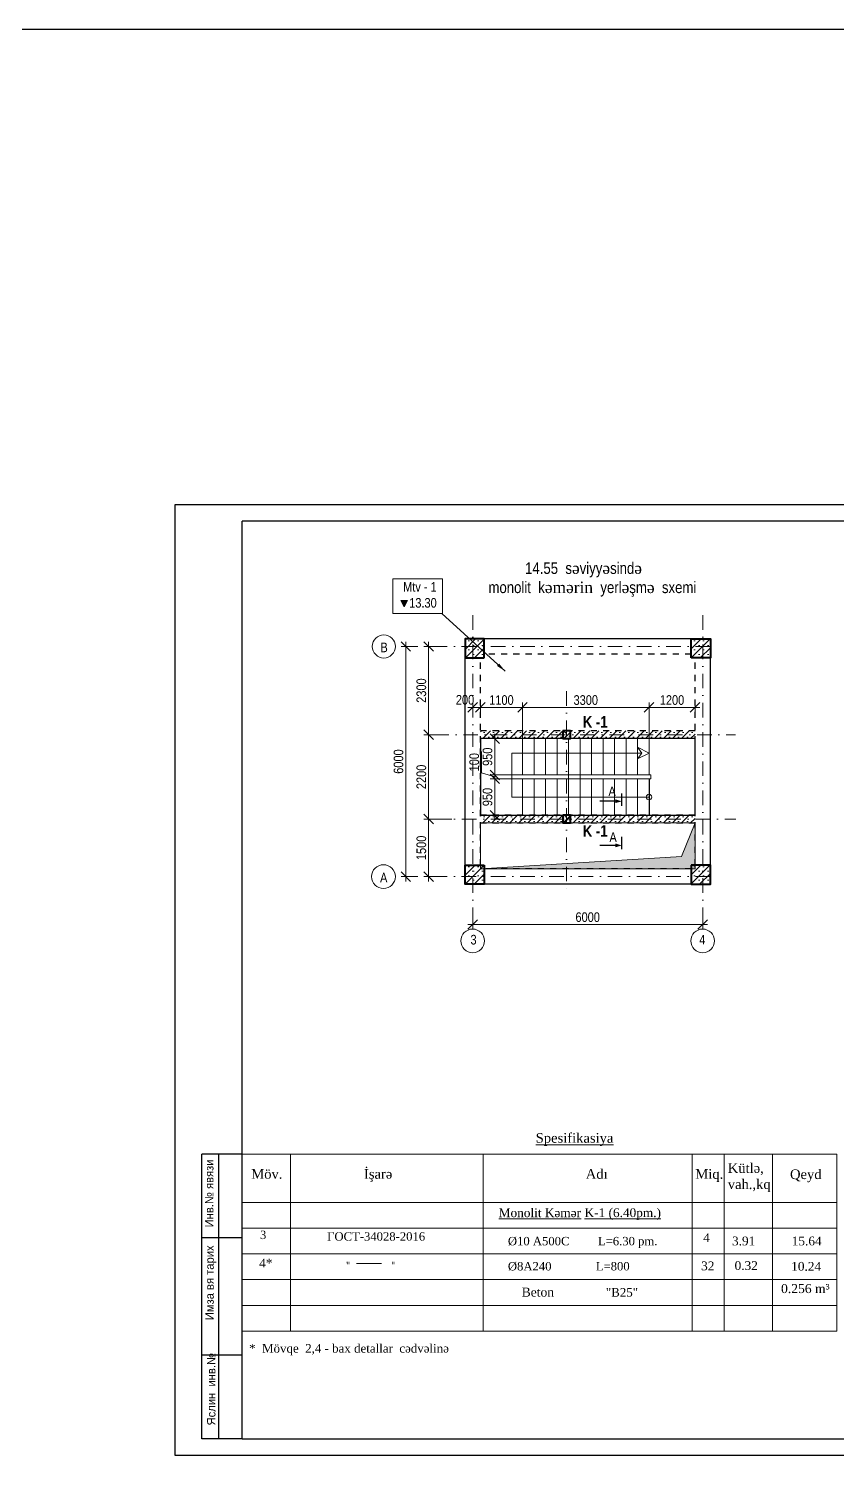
# Model space of a CAD drawing. Header units: millimetres. Extents: x -149347 to 251215, y -2929184 to -2541447.
# Drawn here: x 196251 to 217328, y -2579321 to -2541447 of the extents above; entities that cross this region are included whole.
import ezdxf

# ---------------------------------------------------------------- set-up
doc = ezdxf.new("R2010")
doc.units = ezdxf.units.MM
doc.linetypes.add('DASHDOTX2', pattern=[50.8, 25.4, -12.7, 0, -12.7])
doc.linetypes.add('HIDDEN', pattern=[4, 2, -2])
for name, color, linetype, lineweight in [('cedvel  0.09', 7, 'Continuous', 13), ('аракясмя', 130, 'Continuous', 20), ('Калонлар', 2, 'Continuous', 40), ('размер', 2, 'Continuous', 13), ('стены', 33, 'Continuous', 40), ('Х - диварлар.', 31, 'Continuous', 25)]:
    doc.layers.add(name, color=color, linetype=linetype, lineweight=lineweight)
doc.styles.add('A3_Times_AzLat', font='A3TI(LA).TTF')
doc.styles.add('CP_ATTR', font='A3TI(LA).TTF')
doc.styles.get("Standard").update_dxf_attribs({"font": 'times.ttf'})
doc.styles.add('style1', font='A3TI(LA).TTF', dxfattribs={"height": 400})
doc.styles.add('style6', font='ARIALN.TTF', dxfattribs={"height": 300})
doc.styles.add('Times New  Roman', font='times.ttf')
doc.dimstyles.new('DIM_100', dxfattribs={"dimscale": 100, "dimtxt": 250, "dimasz": 2.5, "dimexe": 1.25, "dimexo": 0.625, "dimtad": 1, "dimdec": 0, "dimtxsty": 'style1', "dimblk": 'OBLIQUE', "dimcen": 2.5, "dimdle": 1.25, "dimclrd": 251, "dimclre": 251, "dimaunit": 1, "dimadec": 3, "dimazin": 0, "dimtfac": 1, "dimtdec": 0, "dimtmove": 1, "dimatfit": 3, "dimfxl": 1.25, "dimlwd": 5, "dimlwe": 5, "dimarcsym": 0})
doc.dimstyles.new('İSO-100', dxfattribs={"dimtxt": 250, "dimasz": 250, "dimexe": 100, "dimexo": 500, "dimgap": 100, "dimtad": 1, "dimdec": 0, "dimtxsty": 'Times New  Roman', "dimblk": 'OBLIQUE', "dimcen": 2.5, "dimdle": 100, "dimclrd": 250, "dimclre": 250, "dimadec": 0, "dimazin": 0, "dimtfac": 1, "dimtdec": 0, "dimtmove": 1, "dimatfit": 3, "dimfxl": 1, "dimlwd": 5, "dimlwe": 5, "dimarcsym": 0})

# ---------------------------------------------------------------- blocks, each defined once
blk = doc.blocks.new('mekteb')
at = {"color": 0, "lineweight": 25}
for p, q in [((99643, -1821466), (139843, -1821466)), ((99643, -1849866), (99643, -1821466)), ((139843, -1849866), (99643, -1849866))]:
    blk.add_line(p, q, dxfattribs=at)
at = {"color": 0, "lineweight": 25, "ltscale": 15}
for p, q in [((101643, -1849366), (101643, -1821966)), ((139343, -1821966), (101643, -1821966)), ((101643, -1849366), (139343, -1849366))]:
    blk.add_line(p, q, dxfattribs=at)
at = {"lineweight": 25, "ltscale": 0.25}
for p, q in [((100443, -1849366), (100443, -1840866)), ((100943, -1849367), (100943, -1840866))]:
    blk.add_line(p, q, dxfattribs=at)
at = {"lineweight": 25}
for p, q in [((101643, -1840866), (100443, -1840866)), ((101645, -1843366), (100445, -1843366)), ((101645, -1846866), (100445, -1846866)), ((101643, -1849366), (100443, -1849366))]:
    blk.add_line(p, q, dxfattribs=at)
at = {"lineweight": 25, "char_height": 250.01, "width": 5960.07, "attachment_point": 1, "rotation": 90, "style": 'CP_ATTR'}
for s, insert in [('\\pt3143;Инв.№ явязи', (100535, -1843053)), ('\\pt3143;Имза вя тарих', (100544, -1845823)), ('\\pt3143;Яслин  инв.№', (100595, -1848965))]:
    blk.add_mtext(s, dxfattribs=dict(at, insert=insert))
blk = doc.blocks.new('_Oblique')
at = {"color": 0, "linetype": 'ByBlock', "lineweight": -2}
blk.add_line((-0.5, -0.5), (0.5, 0.5), dxfattribs=at)
blk = doc.blocks.new('*D1081')
at = {"color": 251, "linetype": 'ByBlock', "lineweight": 5, "ltscale": 50, "transparency": 16777216}
blk.add_line((207700, -2564789), (213950, -2564789), dxfattribs=at)
at = {"color": 251, "lineweight": 5, "ltscale": 50, "transparency": 16777216}
for p, q in [((207825, -2564474), (207825, -2564914)), ((213825, -2564474), (213825, -2564914))]:
    blk.add_line(p, q, dxfattribs=at)
at = {"layer": 'Defpoints', "color": 0, "lineweight": 15, "ltscale": 50, "transparency": 16777216}
for p in [(207825, -2564412), (213825, -2564412), (213825, -2564789)]:
    blk.add_point(p, dxfattribs=at)
at = {"color": 251, "lineweight": 5, "ltscale": 50, "transparency": 16777216, "xscale": 250, "yscale": 250, "zscale": 250, "rotation": 180}
blk.add_blockref('_Oblique', (207825, -2564789), dxfattribs=at)
at = {"color": 251, "lineweight": 5, "ltscale": 50, "transparency": 16777216, "xscale": 250, "yscale": 250, "zscale": 250}
blk.add_blockref('_Oblique', (213825, -2564789), dxfattribs=at)
at = {"color": 0, "lineweight": 15, "ltscale": 50, "transparency": 16777216, "insert": (210825, -2564599), "char_height": 300, "attachment_point": 5, "style": 'style6'}
blk.add_mtext('{\\H0.83333x;6000}', dxfattribs=at)
blk = doc.blocks.new('*D1082')
at = {"color": 251, "lineweight": 5, "ltscale": 50, "transparency": 16777216}
for p, q in [((206183, -2557542), (205955, -2557542)), ((206183, -2563542), (205955, -2563542))]:
    blk.add_line(p, q, dxfattribs=at)
at = {"color": 251, "linetype": 'ByBlock', "lineweight": 5, "ltscale": 50, "transparency": 16777216}
blk.add_line((206080, -2563667), (206080, -2557417), dxfattribs=at)
at = {"layer": 'Defpoints', "color": 0, "lineweight": 15, "ltscale": 50, "transparency": 16777216}
for p in [(206080, -2557542), (206245, -2557542), (206245, -2563542)]:
    blk.add_point(p, dxfattribs=at)
at = {"color": 251, "lineweight": 5, "ltscale": 50, "transparency": 16777216, "xscale": 250, "yscale": 250, "zscale": 250}
for p, rotation in [((206080, -2557542), 90), ((206080, -2563542), 270)]:
    blk.add_blockref('_Oblique', p, dxfattribs=dict(at, rotation=rotation))
at = {"color": 0, "lineweight": 15, "ltscale": 50, "transparency": 16777216, "insert": (205890, -2560542), "char_height": 300, "attachment_point": 5, "rotation": 90, "style": 'style6'}
blk.add_mtext('{\\H0.83333x;6000}', dxfattribs=at)
blk = doc.blocks.new('*D1083')
at = {"color": 251, "lineweight": 5, "ltscale": 50, "transparency": 16777216}
for p, q in [((206939, -2559842), (206551, -2559842)), ((207279, -2562042), (206551, -2562042))]:
    blk.add_line(p, q, dxfattribs=at)
at = {"color": 251, "linetype": 'ByBlock', "lineweight": 5, "ltscale": 50, "transparency": 16777216}
blk.add_line((206676, -2562167), (206676, -2559717), dxfattribs=at)
at = {"layer": 'Defpoints', "color": 0, "lineweight": 15, "ltscale": 50, "transparency": 16777216}
for p in [(206676, -2559842), (207001, -2559842), (207341, -2562042)]:
    blk.add_point(p, dxfattribs=at)
at = {"color": 251, "lineweight": 5, "ltscale": 50, "transparency": 16777216, "xscale": 250, "yscale": 250, "zscale": 250}
for p, rotation in [((206676, -2559842), 90), ((206676, -2562042), 270)]:
    blk.add_blockref('_Oblique', p, dxfattribs=dict(at, rotation=rotation))
at = {"color": 0, "lineweight": 15, "ltscale": 50, "transparency": 16777216, "insert": (206486, -2560942), "char_height": 300, "attachment_point": 5, "rotation": 90, "style": 'style6'}
blk.add_mtext('{\\H0.83333x;2200}', dxfattribs=at)
blk = doc.blocks.new('*D1060')
at = {"color": 251, "lineweight": 5, "ltscale": 50, "transparency": 16777216}
for p, q in [((206939, -2562042), (206551, -2562042)), ((206949, -2563542), (206551, -2563542))]:
    blk.add_line(p, q, dxfattribs=at)
at = {"color": 251, "linetype": 'ByBlock', "lineweight": 5, "ltscale": 50, "transparency": 16777216}
blk.add_line((206676, -2563667), (206676, -2561917), dxfattribs=at)
at = {"layer": 'Defpoints', "color": 0, "lineweight": 15, "ltscale": 50, "transparency": 16777216}
for p in [(206676, -2562042), (207001, -2562042), (207011, -2563542)]:
    blk.add_point(p, dxfattribs=at)
at = {"color": 251, "lineweight": 5, "ltscale": 50, "transparency": 16777216, "xscale": 250, "yscale": 250, "zscale": 250}
for p, rotation in [((206676, -2562042), 90), ((206676, -2563542), 270)]:
    blk.add_blockref('_Oblique', p, dxfattribs=dict(at, rotation=rotation))
at = {"color": 0, "lineweight": 15, "ltscale": 50, "transparency": 16777216, "insert": (206486, -2562792), "char_height": 300, "attachment_point": 5, "rotation": 90, "style": 'style6'}
blk.add_mtext('{\\H0.83333x;1500}', dxfattribs=at)
blk = doc.blocks.new('*D1061')
at = {"color": 251, "lineweight": 5, "ltscale": 50, "transparency": 16777216}
for p, q in [((206939, -2557542), (206551, -2557542)), ((206949, -2559842), (206551, -2559842))]:
    blk.add_line(p, q, dxfattribs=at)
at = {"color": 251, "linetype": 'ByBlock', "lineweight": 5, "ltscale": 50, "transparency": 16777216}
blk.add_line((206676, -2559967), (206676, -2557417), dxfattribs=at)
at = {"layer": 'Defpoints', "color": 0, "lineweight": 15, "ltscale": 50, "transparency": 16777216}
for p in [(206676, -2557542), (207001, -2557542), (207011, -2559842)]:
    blk.add_point(p, dxfattribs=at)
at = {"color": 251, "lineweight": 5, "ltscale": 50, "transparency": 16777216, "xscale": 250, "yscale": 250, "zscale": 250}
for p, rotation in [((206676, -2557542), 90), ((206676, -2559842), 270)]:
    blk.add_blockref('_Oblique', p, dxfattribs=dict(at, rotation=rotation))
at = {"color": 0, "lineweight": 15, "ltscale": 50, "transparency": 16777216, "insert": (206486, -2558692), "char_height": 300, "attachment_point": 5, "rotation": 90, "style": 'style6'}
blk.add_mtext('{\\H0.83333x;2300}', dxfattribs=at)
blk = doc.blocks.new('*D1062')
at = {"color": 251, "linetype": 'ByBlock', "lineweight": 5, "ltscale": 50, "transparency": 16777216}
blk.add_line((208402, -2559817), (208402, -2561017), dxfattribs=at)
at = {"color": 251, "lineweight": 5, "ltscale": 50, "transparency": 16777216}
for p, q in [((208087, -2559942), (208527, -2559942)), ((209112, -2560892), (208277, -2560892))]:
    blk.add_line(p, q, dxfattribs=at)
at = {"layer": 'Defpoints', "color": 0, "lineweight": 15, "ltscale": 50, "transparency": 16777216}
for p in [(208025, -2559942), (208402, -2560892), (209175, -2560892)]:
    blk.add_point(p, dxfattribs=at)
at = {"color": 251, "lineweight": 5, "ltscale": 50, "transparency": 16777216, "xscale": 250, "yscale": 250, "zscale": 250}
for p, rotation in [((208402, -2559942), 90), ((208402, -2560892), 270)]:
    blk.add_blockref('_Oblique', p, dxfattribs=dict(at, rotation=rotation))
at = {"color": 0, "lineweight": 15, "ltscale": 50, "transparency": 16777216, "insert": (208212, -2560417), "char_height": 300, "attachment_point": 5, "rotation": 90, "style": 'style6'}
blk.add_mtext('{\\H0.83333x;950}', dxfattribs=at)
blk = doc.blocks.new('*D1063')
at = {"color": 251, "linetype": 'ByBlock', "lineweight": 5, "ltscale": 50, "transparency": 16777216}
for p, q in [((208055, -2560838), (208055, -2560280)), ((208402, -2560942), (208055, -2560838)), ((208402, -2560892), (208402, -2560642)), ((208402, -2560892), (208402, -2560992)), ((208402, -2560892), (208402, -2560992)), ((208402, -2560992), (208402, -2561242))]:
    blk.add_line(p, q, dxfattribs=at)
at = {"color": 251, "lineweight": 5, "ltscale": 50, "transparency": 16777216}
for p, q in [((209112, -2560892), (208277, -2560892)), ((209112, -2560992), (208277, -2560992))]:
    blk.add_line(p, q, dxfattribs=at)
at = {"layer": 'Defpoints', "color": 0, "lineweight": 15, "ltscale": 50, "transparency": 16777216}
for p in [(208402, -2560992), (209175, -2560892), (209175, -2560992)]:
    blk.add_point(p, dxfattribs=at)
at = {"color": 251, "lineweight": 5, "ltscale": 50, "transparency": 16777216, "xscale": 250, "yscale": 250, "zscale": 250}
for p, rotation in [((208402, -2560892), 270), ((208402, -2560992), 90)]:
    blk.add_blockref('_Oblique', p, dxfattribs=dict(at, rotation=rotation))
at = {"color": 0, "lineweight": 15, "ltscale": 50, "transparency": 16777216, "insert": (207865, -2560559), "char_height": 300, "attachment_point": 5, "rotation": 90, "style": 'style6'}
blk.add_mtext('{\\H0.83333x;100}', dxfattribs=at)
blk = doc.blocks.new('*D1064')
at = {"color": 251, "lineweight": 5, "ltscale": 50, "transparency": 16777216}
for p, q in [((209112, -2560992), (208277, -2560992)), ((208268, -2561942), (208527, -2561942))]:
    blk.add_line(p, q, dxfattribs=at)
at = {"color": 251, "linetype": 'ByBlock', "lineweight": 5, "ltscale": 50, "transparency": 16777216}
blk.add_line((208402, -2560867), (208402, -2562067), dxfattribs=at)
at = {"layer": 'Defpoints', "color": 0, "lineweight": 15, "ltscale": 50, "transparency": 16777216}
for p in [(209175, -2560992), (208206, -2561942), (208402, -2561942)]:
    blk.add_point(p, dxfattribs=at)
at = {"color": 251, "lineweight": 5, "ltscale": 50, "transparency": 16777216, "xscale": 250, "yscale": 250, "zscale": 250}
for p, rotation in [((208402, -2560992), 90), ((208402, -2561942), 270)]:
    blk.add_blockref('_Oblique', p, dxfattribs=dict(at, rotation=rotation))
at = {"color": 0, "lineweight": 15, "ltscale": 50, "transparency": 16777216, "insert": (208212, -2561467), "char_height": 300, "attachment_point": 5, "rotation": 90, "style": 'style6'}
blk.add_mtext('{\\H0.83333x;950}', dxfattribs=at)
blk = doc.blocks.new('*D1065')
at = {"color": 251, "lineweight": 5, "ltscale": 50, "transparency": 16777216}
for p, q in [((208025, -2558931), (208025, -2559255)), ((209125, -2559563), (209125, -2559005))]:
    blk.add_line(p, q, dxfattribs=at)
at = {"color": 251, "linetype": 'ByBlock', "lineweight": 5, "ltscale": 50, "transparency": 16777216}
blk.add_line((207900, -2559130), (209250, -2559130), dxfattribs=at)
at = {"layer": 'Defpoints', "color": 0, "lineweight": 15, "ltscale": 50, "transparency": 16777216}
for p in [(208025, -2558869), (209125, -2559130), (209125, -2559626)]:
    blk.add_point(p, dxfattribs=at)
at = {"color": 251, "lineweight": 5, "ltscale": 50, "transparency": 16777216, "xscale": 250, "yscale": 250, "zscale": 250, "rotation": 180}
blk.add_blockref('_Oblique', (208025, -2559130), dxfattribs=at)
at = {"color": 251, "lineweight": 5, "ltscale": 50, "transparency": 16777216, "xscale": 250, "yscale": 250, "zscale": 250}
blk.add_blockref('_Oblique', (209125, -2559130), dxfattribs=at)
at = {"color": 0, "lineweight": 15, "ltscale": 50, "transparency": 16777216, "insert": (208575, -2558940), "char_height": 300, "attachment_point": 5, "style": 'style6'}
blk.add_mtext('{\\H0.83333x;1100}', dxfattribs=at)
blk = doc.blocks.new('*D1066')
at = {"color": 251, "lineweight": 5, "ltscale": 50, "transparency": 16777216}
for p, q in [((209125, -2560043), (209125, -2559005)), ((212425, -2560570), (212425, -2559005))]:
    blk.add_line(p, q, dxfattribs=at)
at = {"color": 251, "linetype": 'ByBlock', "lineweight": 5, "ltscale": 50, "transparency": 16777216}
blk.add_line((209000, -2559130), (212550, -2559130), dxfattribs=at)
at = {"layer": 'Defpoints', "color": 0, "lineweight": 15, "ltscale": 50, "transparency": 16777216}
for p in [(212425, -2559130), (209125, -2560106), (212425, -2560633)]:
    blk.add_point(p, dxfattribs=at)
at = {"color": 251, "lineweight": 5, "ltscale": 50, "transparency": 16777216, "xscale": 250, "yscale": 250, "zscale": 250, "rotation": 180}
blk.add_blockref('_Oblique', (209125, -2559130), dxfattribs=at)
at = {"color": 251, "lineweight": 5, "ltscale": 50, "transparency": 16777216, "xscale": 250, "yscale": 250, "zscale": 250}
blk.add_blockref('_Oblique', (212425, -2559130), dxfattribs=at)
at = {"color": 0, "lineweight": 15, "ltscale": 50, "transparency": 16777216, "insert": (210775, -2558940), "char_height": 300, "attachment_point": 5, "style": 'style6'}
blk.add_mtext('{\\H0.83333x;3300}', dxfattribs=at)
blk = doc.blocks.new('*D1067')
at = {"color": 251, "lineweight": 5, "ltscale": 50, "transparency": 16777216}
for p, q in [((212425, -2559253), (212425, -2559005)), ((213625, -2559296), (213625, -2559005))]:
    blk.add_line(p, q, dxfattribs=at)
at = {"color": 251, "linetype": 'ByBlock', "lineweight": 5, "ltscale": 50, "transparency": 16777216}
blk.add_line((212300, -2559130), (213750, -2559130), dxfattribs=at)
at = {"layer": 'Defpoints', "color": 0, "lineweight": 15, "ltscale": 50, "transparency": 16777216}
for p in [(212425, -2559316), (213625, -2559130), (213625, -2559359)]:
    blk.add_point(p, dxfattribs=at)
at = {"color": 251, "lineweight": 5, "ltscale": 50, "transparency": 16777216, "xscale": 250, "yscale": 250, "zscale": 250, "rotation": 180}
blk.add_blockref('_Oblique', (212425, -2559130), dxfattribs=at)
at = {"color": 251, "lineweight": 5, "ltscale": 50, "transparency": 16777216, "xscale": 250, "yscale": 250, "zscale": 250}
blk.add_blockref('_Oblique', (213625, -2559130), dxfattribs=at)
at = {"color": 0, "lineweight": 15, "ltscale": 50, "transparency": 16777216, "insert": (213025, -2558940), "char_height": 300, "attachment_point": 5, "style": 'style6'}
blk.add_mtext('{\\H0.83333x;1200}', dxfattribs=at)
blk = doc.blocks.new('*D1068')
at = {"color": 251, "lineweight": 5, "ltscale": 50, "transparency": 16777216}
for p, q in [((207825, -2559367), (207825, -2559005)), ((208025, -2559296), (208025, -2559005))]:
    blk.add_line(p, q, dxfattribs=at)
at = {"color": 251, "linetype": 'ByBlock', "lineweight": 5, "ltscale": 50, "transparency": 16777216}
blk.add_line((208150, -2559130), (207700, -2559130), dxfattribs=at)
at = {"layer": 'Defpoints', "color": 0, "lineweight": 15, "ltscale": 50, "transparency": 16777216}
for p in [(207825, -2559130), (207825, -2559430), (208025, -2559359)]:
    blk.add_point(p, dxfattribs=at)
at = {"color": 251, "lineweight": 5, "ltscale": 50, "transparency": 16777216, "xscale": 250, "yscale": 250, "zscale": 250, "rotation": 180}
blk.add_blockref('_Oblique', (207825, -2559130), dxfattribs=at)
at = {"color": 251, "lineweight": 5, "ltscale": 50, "transparency": 16777216, "xscale": 250, "yscale": 250, "zscale": 250}
blk.add_blockref('_Oblique', (208025, -2559130), dxfattribs=at)
at = {"color": 0, "lineweight": 15, "ltscale": 50, "transparency": 16777216, "insert": (207625, -2558933), "char_height": 300, "attachment_point": 5, "style": 'style6'}
blk.add_mtext('{\\H0.83333x;200}', dxfattribs=at)

msp = doc.modelspace()

# ---------------------------------------------------------------- hatches: boundary and pattern name
at = {"lineweight": 20, "ltscale": 15}
h = msp.add_hatch(color=256, dxfattribs=at)
h.dxf.hatch_style = 1
h.paths.add_polyline_path([(205950.19635, -2556344.0099), (206123.92299, -2556344.0099), (206036.58869, -2556510.36633)])
at = {"lineweight": 15, "ltscale": 50}
h = msp.add_hatch(dxfattribs=at)
h.set_pattern_fill('SACNCR', color=4, scale=70)
h.set_pattern_definition([(45, (-590695.2, 23746.78), (-117.865862, 117.865862), []), (45, (-590577.33, 23746.78), (-117.865862, 117.865862), [0, -166.6875])])
h.paths.add_polyline_path([(207624.80576, -2557842.1315), (208124.80576, -2557842.1315), (208124.80576, -2557342.1315), (207624.80576, -2557342.1315)])
h = msp.add_hatch(dxfattribs=at)
h.set_pattern_fill('SACNCR', color=4, scale=70)
h.set_pattern_definition([(45, (-596595.2, 23746.78), (-117.865862, 117.865862), []), (45, (-596477.33, 23746.78), (-117.865862, 117.865862), [0, -166.6875])])
h.paths.add_polyline_path([(213524.80576, -2557842.1315), (214024.80576, -2557842.1315), (214024.80576, -2557342.1315), (213524.80576, -2557342.1315)])
h = msp.add_hatch(dxfattribs=at)
h.set_pattern_fill('SACNCR', color=4, scale=70)
h.set_pattern_definition([(45, (-590295.2, 33146.78), (-117.865862, 117.865862), []), (45, (-590177.33, 33146.78), (-117.865862, 117.865862), [0, -166.6875])])
h.paths.add_polyline_path([(213624.80576, -2559942.1315), (208024.80576, -2559942.1315), (208024.80576, -2559742.1315), (213624.80576, -2559742.1315)])
h = msp.add_hatch(dxfattribs=at)
h.set_pattern_fill('SACNCR', color=4, scale=50)
h.set_pattern_definition([(45, (-588363.25, 56569.26), (-84.189901, 84.189901), []), (45, (-588279.06, 56569.26), (-84.189901, 84.189901), [0, -119.0625])])
h.paths.add_polyline_path([(210274.80576, -2559842.1315), (210274.80576, -2559942.1315), (210174.80576, -2559942.1315), (210174.80576, -2559842.1315)])
h.paths.add_polyline_path([(210374.80576, -2559842.1315), (210374.80576, -2559942.1315), (210274.80576, -2559942.1315), (210274.80576, -2559842.1315)])
h.paths.add_polyline_path([(210374.80576, -2559742.1315), (210374.80576, -2559842.1315), (210274.80576, -2559842.1315), (210274.80576, -2559742.1315)])
h.paths.add_polyline_path([(210274.80576, -2559842.1315), (210174.80576, -2559842.1315), (210174.80576, -2559742.1315), (210274.80576, -2559742.1315)])
h = msp.add_hatch(dxfattribs=at)
h.set_pattern_fill('SACNCR', color=4, scale=70)
h.set_pattern_definition([(45, (-590295.2, 30946.78), (-117.865862, 117.865862), []), (45, (-590177.33, 30946.78), (-117.865862, 117.865862), [0, -166.6875])])
h.paths.add_polyline_path([(213624.80576, -2562142.1315), (208024.80576, -2562142.1315), (208024.80576, -2561942.1315), (213624.80576, -2561942.1315)])
h = msp.add_hatch(dxfattribs=at)
h.set_pattern_fill('SACNCR', color=4, scale=50)
h.set_pattern_definition([(45, (-588363.25, 58769.26), (-84.189901, 84.189901), []), (45, (-588279.06, 58769.26), (-84.189901, 84.189901), [0, -119.0625])])
h.paths.add_polyline_path([(210274.80576, -2562142.1315), (210174.80576, -2562142.1315), (210174.80576, -2562042.1315), (210274.80576, -2562042.1315)])
h.paths.add_polyline_path([(210374.80576, -2562142.1315), (210274.80576, -2562142.1315), (210274.80576, -2562042.1315), (210374.80576, -2562042.1315)])
h.paths.add_polyline_path([(210374.80576, -2562042.1315), (210274.80576, -2562042.1315), (210274.80576, -2561942.1315), (210374.80576, -2561942.1315)])
h.paths.add_polyline_path([(210274.80576, -2562042.1315), (210174.80576, -2562042.1315), (210174.80576, -2561942.1315), (210274.80576, -2561942.1315)])
at = {"lineweight": 15, "ltscale": 15}
h = msp.add_hatch(color=4, dxfattribs=at)
h.dxf.hatch_style = 1
h.paths.add_polyline_path([(213274.91381, -2563014.84436), (208024.80576, -2563342.16875), (213623.80645, -2563342.16875), (213624.80576, -2562142.1315)])
at = {"lineweight": 15, "ltscale": 50}
h = msp.add_hatch(dxfattribs=at)
h.set_pattern_fill('SACNCR', color=4, scale=70)
h.set_pattern_definition([(45, (-590695.2, 29646.78), (-117.865862, 117.865862), []), (45, (-590577.33, 29646.78), (-117.865862, 117.865862), [0, -166.6875])])
h.paths.add_polyline_path([(207624.80576, -2563742.1315), (208124.80576, -2563742.1315), (208124.80576, -2563242.1315), (207624.80576, -2563242.1315)])
h = msp.add_hatch(dxfattribs=at)
h.set_pattern_fill('SACNCR', color=4, scale=70)
h.set_pattern_definition([(45, (-596595.2, 29646.78), (-117.865862, 117.865862), []), (45, (-596477.33, 29646.78), (-117.865862, 117.865862), [0, -166.6875])])
h.paths.add_polyline_path([(213524.80576, -2563742.1315), (214024.80576, -2563742.1315), (214024.80576, -2563242.1315), (213524.80576, -2563242.1315)])

# ---------------------------------------------------------------- linework, layer by layer
at = {"color": 0, "lineweight": 20, "ltscale": 15}
for p, q in [((206123.92299, -2556344.0099), (205950.19635, -2556344.0099)), ((205950.19635, -2556344.0099), (206036.58869, -2556510.36633)), ((206036.58869, -2556510.36633), (206123.92299, -2556344.0099))]:
    msp.add_line(p, q, dxfattribs=at)
at = {"color": 1, "linetype": 'DASHDOTX2', "lineweight": 13, "ltscale": 15}
for p, q in [((207824.80576, -2556726.92703), (207824.80576, -2564908.8375)), ((213824.80576, -2556726.92703), (213824.80576, -2564908.8375)), ((214015.05834, -2557542.1315), (205807.35207, -2557542.1315)), ((214015.05834, -2563542.1315), (205807.35207, -2563542.1315))]:
    msp.add_line(p, q, dxfattribs=at)
at = {"color": 1, "lineweight": 15, "ltscale": 15}
msp.add_line((212424.80576, -2560892.1315), (212424.80576, -2559942.1315), dxfattribs=at)
at = {"color": 3, "lineweight": 30}
msp.add_line((212424.80576, -2560992.1315), (212424.80576, -2561942.1315), dxfattribs=at)
at = {"lineweight": 30}
for p, q in [((211719.05378, -2561693.93975), (211719.05378, -2561376.54136)), ((211547.12363, -2561578.50582), (211142.0673, -2561578.50582)), ((211719.05378, -2562822.48446), (211719.05378, -2562505.08607)), ((211547.12363, -2562730.23422), (211142.0673, -2562730.23422))]:
    msp.add_line(p, q, dxfattribs=at)
at = {"lineweight": 20}
for p, q in [((201811.36085, -2570776.50773), (201811.36085, -2575387.96121)), ((217322.61349, -2570776.50773), (201811.36085, -2570776.50773)), ((203069.02998, -2570776.50773), (203069.02998, -2572034.17686)), ((208099.70651, -2570776.50773), (208099.70651, -2572034.17686)), ((213549.60609, -2570776.50773), (213549.60609, -2572034.17686)), ((214388.05218, -2570776.50773), (214388.05218, -2572034.17686)), ((215645.72131, -2570776.50773), (215645.72131, -2572034.17686)), ((217322.61349, -2570776.50773), (217322.61349, -2575387.96121)), ((217322.61349, -2572034.17686), (201811.36085, -2572034.17686)), ((203069.02998, -2572034.17686), (203069.02998, -2575387.96121)), ((208099.70651, -2572034.17686), (208099.70651, -2575387.96121)), ((213549.60609, -2572034.17686), (213549.60609, -2575387.96121)), ((214388.05218, -2572034.17686), (214388.05218, -2575387.96121)), ((215645.72131, -2572034.17686), (215645.72131, -2575387.96121)), ((217322.61349, -2572704.93373), (201811.36085, -2572704.93373))]:
    msp.add_line(p, q, dxfattribs=at)
at = {"color": 7, "lineweight": 15, "ltscale": 80}
msp.add_line((204796.59979, -2573629.7835), (205443.29486, -2573629.7835), dxfattribs=at)
at = {"color": 3, "lineweight": 30, "ltscale": 15}
msp.add_lwpolyline([(-91597.80098, -2541447.34864), (251214.7936, -2541447.34864), (251214.7936, -2929183.96085), (-91597.80098, -2929183.96085)], close=True, dxfattribs=at)
at = {"color": 0, "lineweight": 5, "ltscale": 15}
msp.add_lwpolyline([(205741.46605, -2555775.20729), (207033.82716, -2555775.20729), (207033.82716, -2556679.59131), (205741.46605, -2556679.59131)], close=True, dxfattribs=at)
at = {"color": 3, "lineweight": 30}
for points in [[(213524.80576, -2557342.1315), (208124.80576, -2557342.1315)], [(207624.80576, -2563242.1315), (207624.80576, -2557842.1315)], [(214024.80576, -2563242.1315), (214024.80576, -2557842.1315)], [(213524.80576, -2563742.1315), (208124.80576, -2563742.1315)]]:
    msp.add_lwpolyline(points, dxfattribs=at)
at = {"linetype": 'HIDDEN', "lineweight": 25, "ltscale": 80}
for points in [[(208024.80576, -2563242.1315), (208024.80576, -2557842.1315)], [(213524.80576, -2557742.1315), (208124.80576, -2557742.1315)], [(213624.80576, -2563242.1315), (213624.80576, -2557842.1315)], [(213624.80576, -2559742.1315), (208024.80576, -2559742.1315)], [(213624.80576, -2559942.1315), (208024.80576, -2559942.1315)], [(213624.80576, -2561942.1315), (208024.80576, -2561942.1315)], [(208024.80576, -2562142.1315), (213624.80576, -2562142.1315)], [(213524.80576, -2563342.1315), (208124.80576, -2563342.1315)]]:
    msp.add_lwpolyline(points, dxfattribs=at)
at = {"color": 1, "linetype": 'DASHDOTX2', "lineweight": 13, "ltscale": 15}
for points in [[(210274.80576, -2558709.394), (210274.80576, -2563934.394)], [(206819.81131, -2559842.1315), (214682.56321, -2559842.1315)], [(206778.22603, -2562042.1315), (214687.51517, -2562042.1315)]]:
    msp.add_lwpolyline(points, dxfattribs=at)
at = {"color": 3, "lineweight": 30}
msp.add_lwpolyline([(213624.80576, -2559942.1315), (208024.80576, -2559942.1315), (208024.80576, -2561942.1315), (213624.80576, -2561942.1315)], close=True, dxfattribs=at)
at = {"color": 1, "lineweight": 15, "ltscale": 15}
msp.add_lwpolyline([(213624.80576, -2562142.1315), (208024.80576, -2562142.1315), (208024.80576, -2563342.1315), (213624.80576, -2563342.1315)], close=True, dxfattribs=at)
msp.add_lwpolyline([(213624.80576, -2562142.1315), (213274.91381, -2563014.84436), (208024.80576, -2563342.1315)], dxfattribs=at)
at = {"color": 231, "lineweight": 15, "ltscale": 50}
for centre, radius in [((205506.94698, -2557542.1315), 300.40509), ((205497.01154, -2563542.1315), 310.34053), ((207824.80576, -2565218.00372), 309.16622), ((213824.80576, -2565218.00372), 309.16622)]:
    msp.add_circle(centre, radius, dxfattribs=at)
at = {"color": 1, "lineweight": 15, "ltscale": 15}
msp.add_circle((212424.80576, -2561467.1315), 73.05059, dxfattribs=at)
at = {"lineweight": 30}
for points in [[(211547.12363, -2561525.39235), (211712.49863, -2561578.50582), (211547.12363, -2561624.45049)], [(211547.12363, -2562677.12075), (211712.49863, -2562730.23422), (211547.12363, -2562776.1789)]]:
    msp.add_solid(points, dxfattribs=at)
at = {"layer": 'cedvel  0.09', "lineweight": 20}
for p, q in [((217322.61349, -2573375.6906), (201811.36085, -2573375.6906)), ((217322.61349, -2574046.44747), (201811.36085, -2574046.44747)), ((217322.61349, -2574717.20434), (201811.36085, -2574717.20434)), ((217322.61349, -2575387.96121), (201811.36085, -2575387.96121))]:
    msp.add_line(p, q, dxfattribs=at)
at = {"layer": 'аракясмя', "color": 0}
for p, q in [((209124.80576, -2559942.1315), (209124.80576, -2560892.1315)), ((209424.80576, -2559942.1315), (209424.80576, -2560892.1315)), ((209724.80576, -2559942.1315), (209724.80576, -2560892.1315)), ((210024.80576, -2559942.1315), (210024.80576, -2560892.1315)), ((210324.80576, -2559942.1315), (210324.80576, -2561942.1315)), ((210624.80576, -2559942.1315), (210624.80576, -2561942.1315)), ((210924.80576, -2559942.1315), (210924.80576, -2560892.1315)), ((211224.80576, -2559942.1315), (211224.80576, -2560892.1315)), ((211524.80576, -2559942.1315), (211524.80576, -2560892.1315)), ((211824.80576, -2559942.1315), (211824.80576, -2560892.1315)), ((212124.80576, -2559942.1315), (212124.80576, -2560892.1315)), ((212424.80576, -2559942.1315), (212424.80576, -2560892.1315)), ((212474.80576, -2560892.1315), (209074.80576, -2560892.1315)), ((209074.80576, -2560992.1315), (212474.80576, -2560992.1315)), ((209124.80576, -2560992.1315), (209124.80576, -2561942.1315)), ((209424.80576, -2560992.1315), (209424.80576, -2561942.1315)), ((209724.80576, -2560992.1315), (209724.80576, -2561942.1315)), ((210024.80576, -2560992.1315), (210024.80576, -2561942.1315)), ((210324.80576, -2560992.1315), (210324.80576, -2561942.1315)), ((210624.80576, -2560992.1315), (210624.80576, -2561942.1315)), ((210924.80576, -2560992.1315), (210924.80576, -2561942.1315)), ((211224.80576, -2560992.1315), (211224.80576, -2561942.1315)), ((211524.80576, -2560992.1315), (211524.80576, -2561942.1315)), ((211824.80576, -2560992.1315), (211824.80576, -2561942.1315)), ((212124.80576, -2560992.1315), (212124.80576, -2561942.1315)), ((212474.80576, -2560892.1315), (212474.80576, -2560992.1315))]:
    msp.add_line(p, q, dxfattribs=at)
at = {"layer": 'Калонлар', "color": 1}
for points in [[(208124.80576, -2557842.1315), (208124.80576, -2557342.1315), (207624.80576, -2557342.1315), (207624.80576, -2557842.1315)], [(213524.80576, -2557842.1315), (213524.80576, -2557342.1315), (214024.80576, -2557342.1315), (214024.80576, -2557842.1315)], [(208124.80576, -2563242.1315), (208124.80576, -2563742.1315), (207624.80576, -2563742.1315), (207624.80576, -2563242.1315)], [(213524.80576, -2563242.1315), (213524.80576, -2563742.1315), (214024.80576, -2563742.1315), (214024.80576, -2563242.1315)]]:
    msp.add_lwpolyline(points, close=True, dxfattribs=at)
at = {"layer": 'размер', "color": 232, "lineweight": 15, "true_color": 0xdf0063}
for points in [[(212241.77611, -2560322.25412), (212124.80655, -2560474.74355), (212424.80655, -2560322.25428), (212124.80655, -2560169.76416), (212241.77593, -2560322.25388)], [(212241.77593, -2560322.25388), (208843.08007, -2560322.25388), (208843.08007, -2561467.1315), (212424.80576, -2561467.1315)]]:
    msp.add_lwpolyline(points, dxfattribs=at)
at = {"layer": 'стены'}
for points in [[(210174.80576, -2559742.1315), (210174.80576, -2559942.1315), (210374.80576, -2559942.1315), (210374.80576, -2559742.1315), (210174.80576, -2559742.1315)], [(210174.80576, -2561942.1315), (210174.80576, -2562142.1315), (210374.80576, -2562142.1315), (210374.80576, -2561942.1315), (210174.80576, -2561942.1315)]]:
    msp.add_lwpolyline(points, dxfattribs=at)

# ---------------------------------------------------------------- block references
at = {"lineweight": 15, "xscale": 0.8731670503971828, "yscale": 0.8731670503971828, "zscale": 0.8731670503971828}
msp.add_blockref('mekteb', (113059.83703, -963392.76313), dxfattribs=at)

# ---------------------------------------------------------------- texts
at = {"color": 0, "ltscale": 3, "insert": (206010.56262, -2555862.81056), "char_height": 300, "width": 2408.7732602, "attachment_point": 1, "style": 'style6'}
msp.add_mtext('{\\H0.83333x;Mtv\\fArial Narrow|b0|i0|c238|p34; \\fArial Narrow|b0|i0|c204|p34;-\\fArial Narrow|b0|i0|c238|p34; 1 \\fArial Narrow|b0|i0|c204|p34;\\P  \\fArial Narrow|b0|i0|c238|p34;13.30}', dxfattribs=at)
at = {"color": 231, "lineweight": 15, "ltscale": 50, "char_height": 250, "style": 'style6'}
for s, insert, attachment_point in [('{\\fArial Narrow|b0|i0|c238|p34;B}', (205418.7418, -2557691.66948), 7), ('{\\fArial Narrow|b0|i0|c238|p34;A}', (205408.80636, -2563691.66948), 7), ('3', (207767.85792, -2565060.46508), 1), ('4', (213735.85251, -2565060.83589), 1)]:
    msp.add_mtext_dynamic_manual_height_columns(s, width=157.5516269, gutter_width=12.5, heights=[0], dxfattribs=dict(at, insert=insert, attachment_point=attachment_point))
at = {"color": 2, "char_height": 300, "width": 2943.4782149, "attachment_point": 7, "style": 'style6'}
for insert in [(210696.3766, -2559657.60977), (210696.3766, -2562500.44237)]:
    msp.add_mtext('{\\fArial Narrow|b1|i0|c238|p34;K -1\\fArial Narrow|b0|i0|c162|p34; }', dxfattribs=dict(at, insert=insert))
at = {"lineweight": 9, "char_height": 300, "width": 5396.4038597, "attachment_point": 9, "style": 'style6'}
for insert in [(211557.42001, -2561442.42165), (211583.79238, -2562638.30062)]:
    msp.add_mtext(' {\\fArial Narrow|b0|i0|c238|p34;\\H0.83333x;A}', dxfattribs=dict(at, insert=insert))
at = {"color": 7, "lineweight": 5, "ltscale": 15, "char_height": 251.5338266, "attachment_point": 1, "style": 'Times New  Roman'}
for s, insert in [('{\\fTimes New Roman|b0|i0|c238|p18;\\LSpesifikasiya}', (209469.31007, -2570227.28621)), ('{\\fTimes New Roman|b0|i0|c238|p18;Möv.}', (202048.77235, -2571165.71656)), ('{\\fTimes New Roman|b0|i0|c238|p18;İşarə}', (204990.57355, -2571165.71656)), ('{\\fTimes New Roman|b0|i0|c238|p18;Adı}', (210774.80547, -2571165.71656)), ('{\\fTimes New Roman|b0|i0|c238|p18;Miq.}', (213632.94719, -2571167.04874)), ('{\\fTimes New Roman|b0|i0|c238|p18;Kütlə,\\Pvah.,kq}', (214480.01718, -2571013.78329)), ('{\\fTimes New Roman|b0|i0|c238|p18;Qeyd}', (216103.39211, -2571173.84152))]:
    msp.add_mtext_dynamic_manual_height_columns(s, width=1101.6842084, gutter_width=3519.63915, heights=[0], dxfattribs=dict(at, insert=insert))
at = {"lineweight": 20, "char_height": 327.9277506, "attachment_point": 1}
for s, insert, width in [('{\\fTimes New Roman|b0|i0|c238|p18;\\H0.7x;\\LMonolit Kəmər }', (208503.79129, -2572189.23792), 4523.8463977), ('{\\fTimes New Roman|b0|i0|c238|p18;\\H0.7x;\\LK-1 (6.40pm.) }', (210743.45322, -2572187.50112), 3496.4492332)]:
    msp.add_mtext(s, dxfattribs=dict(at, insert=insert, width=width))
at = {"lineweight": 40, "attachment_point": 1}
for s, insert, char_height, width in [('{\\fTimes New Roman|b0|i0|c238|p18;\\H0.7x; \\H0.95239x;3\\H1.4999x;   }', (202189.58421, -2572770.49463), 327.9277506, 1865.310291), ('{\\H0.66667x; ГOCT-34028-2016 } ', (203945.21799, -2572811.53685), 327.9277506, 4184.1204602), ('Ø{\\fTimes New Roman|b0|i0|c238|p18;10} A500C         L={\\fTimes New Roman|b0|i0|c238|p18;6.30 pm.}', (208743.88639, -2572933.09179), 218.6199466, 5781.0266427), ('{\\fTimes New Roman|b0|i0|c238|p18;\\H0.7x;4\\H1.4285x;  }', (213838.98416, -2572838.77546), 327.9277506, 1865.310291), ('{\\fTimes New Roman|b0|i0|c238|p18;\\H0.7x;3.91}', (214590.09928, -2572924.55904), 327.9277506, 1865.310291), ('{\\fTimes New Roman|b0|i0|c238|p18;\\H0.7x;15.64}', (216148.29493, -2572924.55904), 327.9277506, 1865.310291), ('{\\fTimes New Roman|b0|i0|c238|p18;\\H0.7x;4*\\H1.4285x;   }', (202255.3366, -2573500.25991), 327.9277506, 1865.310291), ('Ø8A240        {\\fTimes New Roman|b0|i0|c238|p18;     } L={\\fTimes New Roman|b0|i0|c238|p18;800}', (208743.88639, -2573588.9473), 218.6199466, 5781.0266427), ('{\\fTimes New Roman|b0|i0|c238|p18;\\H0.7x;32}', (213784.69877, -2573574.14243), 327.9277506, 1865.310291), ('{\\fTimes New Roman|b0|i0|c238|p18;0.32}', (214658.15998, -2573565.14463), 229.5494254, 1865.310291), ('{\\fTimes New Roman|b0|i0|c238|p18;10.24}', (216134.64133, -2573585.70103), 229.5494254, 1865.310291), ('{\\fTimes New Roman|b0|i0|c238|p18;\\H1.05x;Beton\\H0.95239x;                "B25"}', (209101.99506, -2574255.08794), 223.5871027, 5912.3745004), ('{\\fTimes New Roman|b0|i0|c238|p18;\\H0.7x; 0.256 m³\\H1.4285x;   }', (215780.83335, -2574162.58792), 335.3784354, 1907.691087)]:
    msp.add_mtext(s, dxfattribs=dict(at, insert=insert, char_height=char_height, width=width))
at = {"color": 7, "lineweight": 15, "ltscale": 80, "char_height": 218.6199466, "attachment_point": 1, "style": 'style6'}
for insert in [(204529.48391, -2573578.26814), (205705.72152, -2573578.26814)]:
    msp.add_mtext_dynamic_manual_height_columns('{\\fArial Narrow|b0|i0|c238|p34;"}', width=212.2147977, gutter_width=1500, heights=[0], dxfattribs=dict(at, insert=insert))
at = {"color": 0, "lineweight": 0, "insert": (201992.00633, -2575726.21334), "char_height": 223.58710266, "width": 12216.4879841, "attachment_point": 1, "style": 'A3_Times_AzLat'}
msp.add_mtext('\\pxt22.667;{\\fTimes New Roman|b0|i0|c238|p18;*  Mövqe  2,4} {\\fTimes New Roman|b0|i0|c238|p18;- bax detallar  cədvəlinə} ', dxfattribs=at)
at = {"layer": 'Х - диварлар.', "color": 7, "insert": (207281.03566, -2555350.29573), "char_height": 300, "width": 43220.7468012, "attachment_point": 1, "style": 'style6'}
msp.add_mtext('{\\fArial Narrow|b0|i0|c238|p34;                 }  {\\fArial Narrow|b0|i0|c238|p34; 14.55  s\\fTimes New Roman|b0|i0|c238|p18;ə\\fArial Narrow|b0|i0|c238|p34;viyy\\fTimes New Roman|b0|i0|c238|p18;ə\\fArial Narrow|b0|i0|c238|p34;sind\\fTimes New Roman|b0|i0|c238|p18;ə\\fArial Narrow|b0|i0|c238|p34; \\P          monolit  k\\fTimes New Roman|b0|i0|c238|p18;əmərin\\fArial Narrow|b0|i0|c238|p34;  yerl\\fTimes New Roman|b0|i0|c238|p18;ə\\fArial Narrow|b0|i0|c238|p34;şm\\fTimes New Roman|b0|i0|c238|p18;ə\\fArial Narrow|b0|i0|c238|p34;  sxemi}', dxfattribs=at)

# ---------------------------------------------------------------- dimensions: what is measured, and where the dimension line sits
at = {"color": 231, "lineweight": 15, "ltscale": 50}
for base, p1, p2, angle, picture, middle in [((206080.32745, -2557542.1315), (206245.48012, -2563542.1315), (206245.48012, -2557542.1315), 270, '*D1082', (205890.18472, -2560542.1315)), ((206676.11479, -2557542.1315), (207011.00249, -2559842.1315), (207001.00249, -2557542.1315), 270, '*D1061', (206485.97206, -2558692.1315)), ((209124.80576, -2559129.70282), (208024.80576, -2558868.68215), (209124.80576, -2559625.96764), 0, '*D1065', (208574.80576, -2558939.56009)), ((212424.80576, -2559129.70282), (209124.80576, -2560105.94689), (212424.80576, -2560632.85798), 0, '*D1066', (210774.80576, -2558939.56009)), ((213624.80576, -2559129.70282), (212424.80576, -2559315.85616), (213624.80576, -2559358.89637), 0, '*D1067', (213024.80576, -2558939.56009)), ((206676.11479, -2559842.1315), (207341.00249, -2562042.1315), (207001.00249, -2559842.1315), 270, '*D1083', (206485.97206, -2560942.1315)), ((208401.8043, -2560892.1315), (208024.80576, -2559942.1315), (209174.80576, -2560892.1315), 270, '*D1062', (208211.66156, -2560417.1315)), ((208401.8043, -2560992.1315), (209174.80576, -2560892.1315), (209174.80576, -2560992.1315), 270, '*D1063', (207865.26882, -2560775.71368)), ((208401.8043, -2561942.1315), (209174.80576, -2560992.1315), (208205.90657, -2561942.1315), 270, '*D1064', (208211.66156, -2561467.1315)), ((206676.11479, -2562042.1315), (207011.00249, -2563542.1315), (207001.00249, -2562042.1315), 270, '*D1060', (206485.97206, -2562792.1315)), ((213824.80576, -2564789.28937), (207824.80576, -2564411.67342), (213824.80576, -2564411.67342), 0, '*D1081', (210824.80576, -2564599.14664))]:
    dim = msp.add_linear_dim(base=base, p1=p1, p2=p2, angle=angle, text='{\\H0.83333x;<>}', dimstyle='DIM_100', override={"dimtxsty": 'style6'}, dxfattribs=at)
    dim.commit()
    dim.dimension.update_dxf_attribs({"geometry": picture, "text_midpoint": middle})
dim = msp.add_linear_dim(base=(207824.80576, -2559129.70282), p1=(208024.80576, -2559358.89637), p2=(207824.80576, -2559429.73794), angle=180, text='{\\H0.83333x;<>}', dimstyle='DIM_100', override={"dimtxsty": 'style6'}, dxfattribs=at)
dim.commit()
dim.dimension.update_dxf_attribs({"geometry": '*D1068', "text_midpoint": (207624.80576, -2559122.76256), "dimtype": 160})

# ---------------------------------------------------------------- leaders
at = {"color": 1, "lineweight": 15, "ltscale": 15}
msp.add_leader([(208672.79173, -2558186.58892), (207018.88616, -2556684.36622)], dimstyle='İSO-100', override={"dimgap": 100, "dimtad": 0, "dimfxl": 1.25, "dimfxlon": 1, "dimtfill": 1, "dimtfillclr": 256}, dxfattribs=at)

doc.saveas('drawing.dxf')
